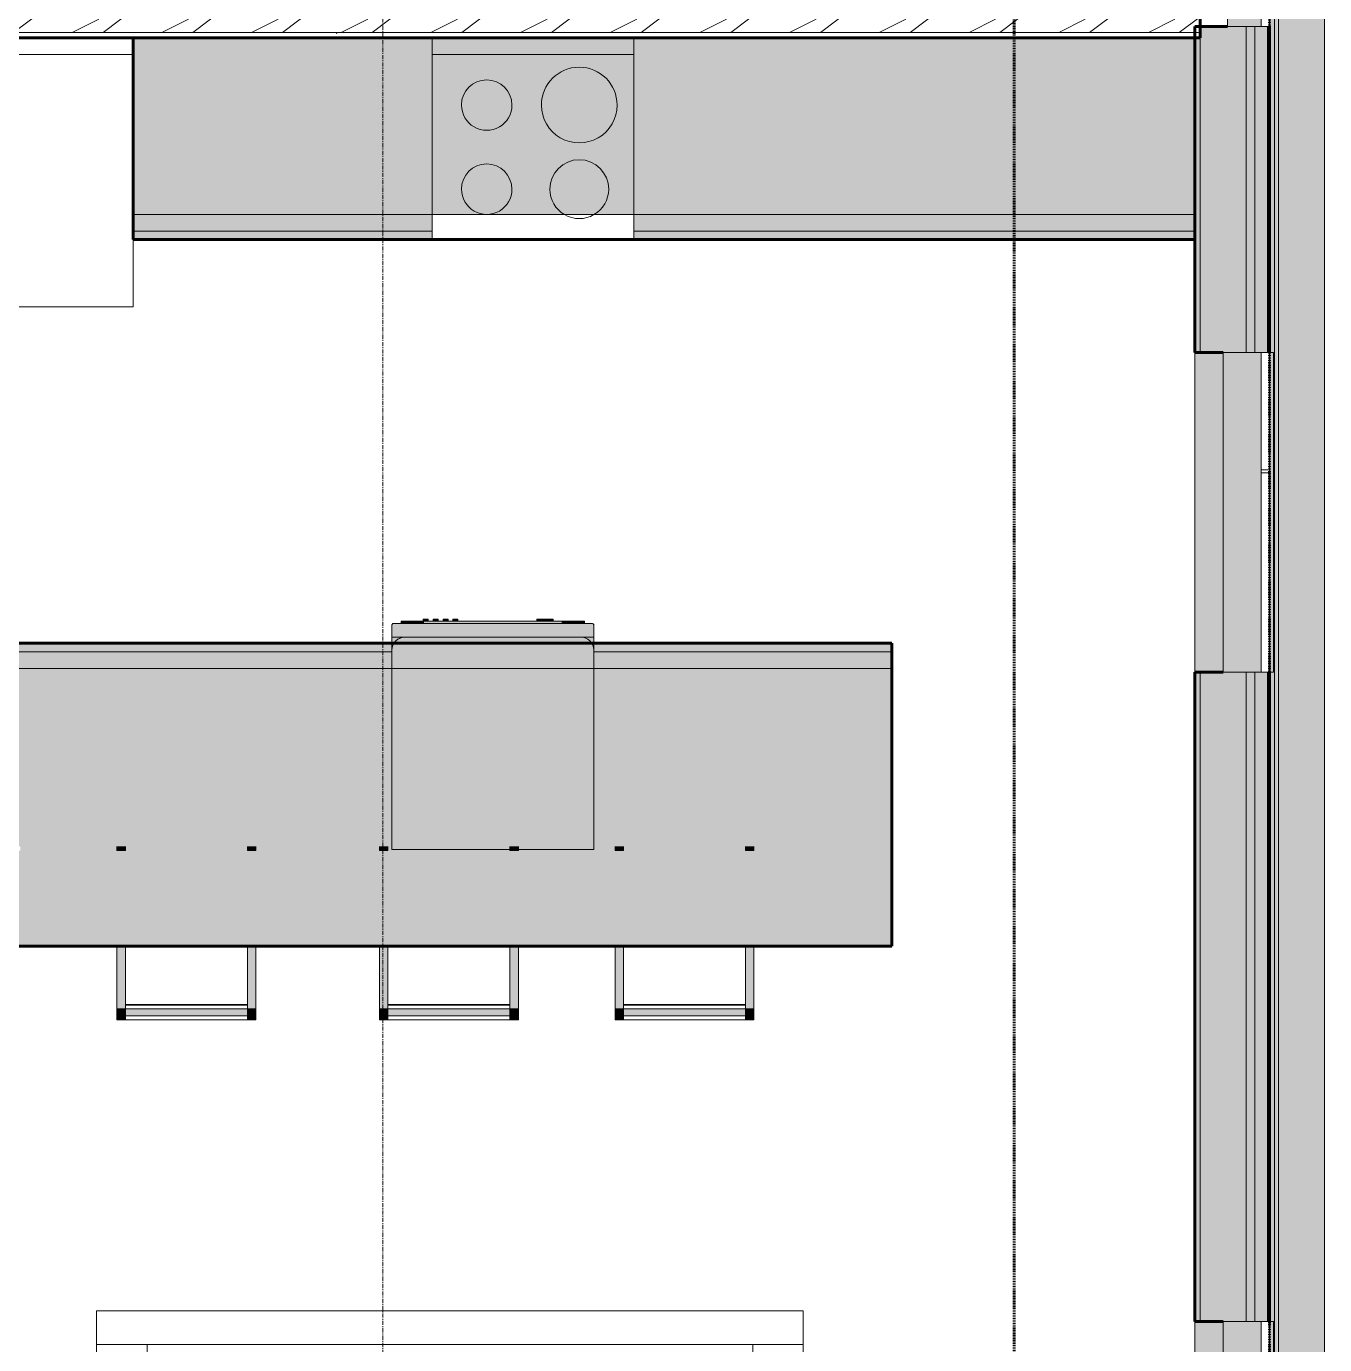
# Model space of a CAD drawing. Header units: inches. Extents: x -4061 to -1937, y 10959 to 12323.
# Drawn here: x -2215.7 to -2061.4, y 11353.6 to 11510.4 of the extents above; entities that cross this region are included whole.
import ezdxf

# ---------------------------------------------------------------- set-up
doc = ezdxf.new("R2010")
doc.units = ezdxf.units.IN
doc.header["$MEASUREMENT"] = 0
doc.linetypes.add('Dash 1_16_', pattern=[0.125, 0.0625, -0.0625])
doc.linetypes.add('Grid Line 1_2_', pattern=[0.875, 0.5, -0.125, 0.125, -0.125])
for name, color, linetype, lineweight in [('0-1', 7, 'Continuous', 5), ('0-2', 250, 'Continuous', 9), ('0-3', 7, 'Continuous', 18), ('A-GLAZ-1', 27, 'Continuous', 18), ('A-GLAZ-2', 7, 'Continuous', 18), ('A-GLAZ-3', 251, 'Continuous', 9), ('A-GLAZ-4', 55, 'Continuous', 18), ('A-WALL-1', 8, 'Continuous', 5), ('A-WALL-2', 10, 'Continuous', 60), ('A-WALL-3', 7, 'Continuous', 18), ('A-WALL-4', 254, 'Continuous', 5), ('A-WALL-8', 27, 'Continuous', 18), ('A-WALL-PATT-1', 250, 'Continuous', 9), ('A-WALL-PATT-2', 253, 'Continuous', 9), ('C-PROP-LINE-2', 91, 'Dash 1_16_', 60), ('I-FURN', 30, 'Continuous', 9), ('I-FURN-1', 250, 'Continuous', 9), ('I-FURN-2', 9, 'Continuous', 9), ('Q-CASE-1', 9, 'Continuous', 9), ('Q-CASE-2', 10, 'Continuous', 60), ('Q-CASE-3', 250, 'Continuous', 9), ('Q-SPCQ-1', 250, 'Continuous', 9), ('Q-SPCQ-2', 135, 'Continuous', 9), ('S-GRID-1', 1, 'Grid Line 1_2_', 9)]:
    doc.layers.add(name, color=color, linetype=linetype, lineweight=lineweight)
pattern_1 = [(0, (0, 0), (20.48, 5.12), [0.845, -14.515, 0.845, -14.515, -81.92]), (0, (0, 0), (20.48, 5.12), [-30.72, 0.845, -29.875, 0.845, -14.515, -35.84]), (0, (0, 0), (20.48, 5.12), [-76.8, 0.845, -9.395, 0.845, -24.755]), (120, (7.68, 2.56), (-14.67405, 15.1762003), [0.845, -14.515, 0.845, -14.515, -81.92]), (120, (7.68, 2.56), (-14.67405, 15.1762003), [-30.72, 0.845, -29.875, 0.845, -14.515, -35.84]), (120, (7.68, 2.56), (-14.67405, 15.1762003), [-76.8, 0.845, -9.395, 0.845, -24.755]), (240, (10.24, 12.8), (-5.80595, -20.2962003), [0.845, -14.515, 0.845, -14.515, -81.92]), (240, (10.24, 12.8), (-5.80595, -20.2962003), [-30.72, 0.845, -29.875, 0.845, -14.515, -35.84]), (240, (10.24, 12.8), (-5.80595, -20.2962003), [-76.8, 0.845, -9.395, 0.845, -24.755])]

# ---------------------------------------------------------------- blocks, each defined once
blk = doc.blocks.new('Couch-Both_Arms-Generic - 1-1372852-ENLARGED RCP - 3RD FLOOR PLAN - EAST')
at = {"layer": 'I-FURN'}
for p, q in [((-42, 17.5), (-36, 17.5)), ((-42, -13.5), (-42, 17.5)), ((-36, 18.5), (36, 18.5)), ((-36, -13.5), (-36, 18.5)), ((-36, 17.5), (-36, -13.5)), ((36, 18.5), (36, -13.5)), ((36, 17.5), (42, 17.5)), ((36, -13.5), (36, 17.5)), ((42, 17.5), (42, -13.5)), ((-42, -13.5), (42, -13.5)), ((-36, -13.5), (-42, -13.5)), ((36, -13.5), (-36, -13.5)), ((42, -13.5), (36, -13.5))]:
    blk.add_line(p, q, dxfattribs=at)
at = {"layer": 'I-FURN-1'}
for p, q in [((-42, 17.5), (42, 17.5)), ((-42, -17.5), (-42, 17.5)), ((42, 17.5), (42, -17.5)), ((42, -17.5), (-42, -17.5))]:
    blk.add_line(p, q, dxfattribs=at)
blk = doc.blocks.new('Refrigerator_-_Side-by-Side_6047 - 36_ X 30_-1372843-ENLARGED RCP - 3RD FLOOR PLAN - EAST')
at = {"layer": 'Q-SPCQ-1'}
for p, q in [((-17.88, 15.58), (17.87, 15.58)), ((-17.88, -14.42), (-17.88, 15.58)), ((17.87, 15.58), (17.87, -14.42)), ((17.87, -14.42), (-17.88, -14.42))]:
    blk.add_line(p, q, dxfattribs=at)
blk = doc.blocks.new('Range - 24_ x 24_-1372826-ENLARGED RCP - 3RD FLOOR PLAN - EAST')
at = {"layer": 'Q-SPCQ-1'}
for p, q in [((0, 0), (24, 0)), ((0, -24), (0, 0)), ((24, 0), (24, -24)), ((0, -22), (24, -22)), ((24, -24), (0, -24))]:
    blk.add_line(p, q, dxfattribs=at)
for centre, radius, start, end in [((6.5, -6), 3.5, 360, 180), ((17.5, -6), 3, 360, 180), ((6.5, -6), 3.5, 180, 0), ((17.5, -6), 3, 180, 0), ((6.5, -16), 4.5, 360, 180), ((17.5, -16), 3, 360, 180), ((6.5, -16), 4.5, 180, 0), ((17.5, -16), 3, 180, 0)]:
    blk.add_arc(centre, radius, start, end, dxfattribs=at)
blk = doc.blocks.new('OD_CW_Base Cabinet - OD_CW_Base Cabinet-2067711-ENLARGED RCP - 3RD FLOOR PLAN - EAST')
at = {"layer": 'Q-CASE-1'}
blk.add_hatch(color=256, dxfattribs=at).paths.add_polyline_path([(79.84, 3), (126.96, 3), (126.96, 24), (0.74, 24), (0.74, 3)], flags=0)
h = blk.add_hatch(color=256, dxfattribs=at)
h.paths.add_polyline_path([(125.83, 1), (126.96, 1), (126.96, 3), (60.28, 3), (60.28, 1), (110.5, 1)], flags=0)
h.paths.add_polyline_path([(0.74, 1), (36.28, 1), (36.28, 3), (0.74, 3)], flags=0)
h = blk.add_hatch(color=256, dxfattribs=at)
h.paths.add_polyline_path([(36.28, 0), (36.28, 1), (0.74, 1), (0.74, 0)], flags=0)
h.paths.add_polyline_path([(126.96, 0), (126.96, 1), (60.28, 1), (60.28, 0), (125.83, 0)], flags=0)
at = {"layer": 'Q-CASE-2'}
for p, q in [((126.96, 24), (0.74, 24)), ((0.74, 24), (0.74, 0)), ((126.96, 0), (126.96, 24)), ((0.74, 0), (126.96, 0))]:
    blk.add_line(p, q, dxfattribs=at)
at = {"layer": 'Q-CASE-3'}
for p, q in [((0.74, 24), (0.74, 3)), ((0.74, 24), (126.96, 24)), ((126.96, 3), (126.96, 24)), ((0.74, 3), (126.96, 3)), ((126.96, 1), (126.96, 3)), ((0.74, 1), (36.28, 1)), ((0.74, 1), (36.28, 1)), ((0.74, 0), (36.28, 0)), ((60.28, 1), (126.96, 1)), ((60.28, 1), (126.96, 1)), ((60.28, 0), (126.96, 0)), ((126.96, 0), (126.96, 1))]:
    blk.add_line(p, q, dxfattribs=at)
blk = doc.blocks.new('Dishwasher_15404 - 34_ counter-V17-ENLARGED RCP - 3RD FLOOR PLAN - EAST')
at = {"layer": 'Q-SPCQ-2'}
for points in [[(21.5, 24), (21.5, 0), (23.68, 0), (24.1, 0.06), (24.46, 0.21), (24.83, 0.52), (25.04, 0.79), (25.2, 1.17), (25.25, 1.57), (25.25, 22.43), (25.17, 22.9), (24.98, 23.29), (24.74, 23.58), (24.46, 23.79), (24.08, 23.95), (23.68, 24)], [(25.25, 1.57), (25.25, 0), (26.73, 0.01), (26.82, 0.06), (26.87, 0.2), (26.85, 23.86), (26.82, 23.94), (26.68, 24), (25.25, 24), (25.25, 6.33)], [(26.87, 21.39), (27.12, 21.39), (27.12, 22.91), (26.87, 22.91), (26.87, 21.66)], [(26.87, 20.79), (26.87, 20.19), (27.12, 20.19), (27.12, 21.39), (26.87, 21.39), (26.87, 21.01)], [(26.87, 3.81), (27.12, 3.81), (27.12, 20.19), (26.87, 20.19), (26.87, 6.33)], [(27.12, 20.28), (27.12, 19.69), (27.37, 19.69), (27.37, 20.28)], [(27.12, 18.51), (27.37, 18.51), (27.37, 19.1), (27.12, 19.1)], [(27.12, 17.33), (27.37, 17.33), (27.37, 17.92), (27.12, 17.92)], [(27.12, 16.15), (27.37, 16.15), (27.37, 16.74), (27.12, 16.74)], [(27.12, 6.79), (27.12, 5.81), (27.37, 5.81), (27.37, 6.79)], [(27.12, 5.55), (27.12, 4.82), (27.37, 4.82), (27.37, 5.81), (27.12, 5.81)], [(26.87, 3.56), (26.87, 2.61), (27.12, 2.61), (27.12, 3.81), (26.87, 3.81)], [(26.87, 1.09), (27.12, 1.09), (27.12, 2.61), (26.87, 2.61)]]:
    blk.add_hatch(color=256, dxfattribs=at).paths.add_polyline_path(points, flags=0)
h = blk.add_hatch(color=256, dxfattribs=at)
h.paths.add_polyline_path([(23.68, 0), (25.25, 0), (25.25, 1.57), (25.2, 1.17), (24.96, 0.67), (24.74, 0.42), (24.46, 0.21), (24.08, 0.05)], flags=0)
h.paths.add_polyline_path([(23.68, 24), (24.1, 23.94), (24.46, 23.79), (24.83, 23.48), (25.04, 23.21), (25.22, 22.75), (25.25, 22.69), (25.25, 24), (23.95, 24)], flags=0)
h = blk.add_hatch(color=256, dxfattribs=at)
h.paths.add_polyline_path([(25.07, 0.85), (25.12, 0.95), (25.08, 0.9)], flags=0)
h.paths.add_polyline_path([(25.2, 1.2), (25.22, 1.25), (25.2, 1.23)], flags=0)
at = {"layer": 'Q-SPCQ-1'}
for p, q in [((0, 24), (23.68, 24)), ((0, 9.97), (0, 24)), ((23.68, 24), (25.25, 24)), ((25.25, 24), (26.68, 24)), ((25.25, 24), (25.25, 22.43)), ((26.87, 23.8), (26.87, 0.2)), ((25.25, 22.43), (25.25, 1.57)), ((26.87, 22.91), (27.12, 22.91)), ((27.12, 21.39), (27.12, 22.91)), ((27.12, 20.19), (27.12, 21.39)), ((27.12, 20.28), (27.37, 20.28)), ((27.12, 3.81), (27.12, 20.19)), ((27.12, 19.69), (27.37, 19.69)), ((27.12, 19.1), (27.37, 19.1)), ((27.37, 19.69), (27.37, 20.28)), ((27.37, 18.51), (27.37, 19.1)), ((27.12, 18.51), (27.37, 18.51)), ((27.12, 17.92), (27.37, 17.92)), ((27.12, 17.33), (27.37, 17.33)), ((27.37, 17.33), (27.37, 17.92)), ((27.12, 16.74), (27.37, 16.74)), ((27.12, 16.15), (27.37, 16.15)), ((27.37, 16.15), (27.37, 16.74)), ((0, 0), (0, 8.97)), ((27.37, 6.79), (27.12, 6.79)), ((27.37, 5.81), (27.37, 6.79)), ((27.12, 4.82), (27.37, 4.82)), ((27.37, 4.82), (27.37, 5.81)), ((27.12, 2.61), (27.12, 3.81)), ((25.25, 1.57), (25.25, 0)), ((27.12, 1.09), (27.12, 2.61)), ((23.68, 0), (0, 0)), ((26.87, 1.09), (27.12, 1.09)), ((25.25, 0), (23.68, 0)), ((26.68, 0), (25.25, 0))]:
    blk.add_line(p, q, dxfattribs=at)
for centre, radius, start, end in [((23.68, 22.43), 1.57, 360, 90), ((26.68, 23.8), 0.197, 360, 90), ((23.68, 22.43), 1.57, 32.077, 42.3359), ((23.68, 22.43), 1.57, 17.8182, 27.5266), ((23.68, 22.43), 1.57, 360, 13.6425), ((23.68, 1.57), 1.57, 270, 360), ((23.68, 1.57), 1.57, 346.3575, 360), ((23.68, 1.57), 1.57, 317.6641, 327.923), ((23.68, 1.57), 1.57, 332.4734, 342.1818), ((26.68, 0.2), 0.197, 270, 360), ((26.68, 0.2), 0.197, 285, 345)]:
    blk.add_arc(centre, radius, start, end, dxfattribs=at)
blk = doc.blocks.new('OD_CW_Base Cabinet - OD_CW_Base Cabinet-2044941-ENLARGED RCP - 3RD FLOOR PLAN - EAST')
at = {"layer": 'Q-CASE-1'}
h = blk.add_hatch(color=256, dxfattribs=at)
h.paths.add_polyline_path([(11.86, 24), (0.74, 24), (0.74, -9), (138.27, -9), (138.27, 24), (42.52, 24)], flags=0)
h.paths.add_polyline_path([(17.16, 12.64), (18.16, 12.64), (18.16, 12.14), (17.16, 12.14), (17.16, 12.64)], flags=0)
h.paths.add_polyline_path([(32.66, 12.64), (33.66, 12.64), (33.66, 12.14), (32.66, 12.14), (32.66, 12.64)], flags=0)
h.paths.add_polyline_path([(45.16, 12.64), (46.16, 12.64), (46.16, 12.14), (45.16, 12.14), (45.16, 12.64)], flags=0)
h.paths.add_polyline_path([(60.66, 12.64), (61.66, 12.64), (61.66, 12.14), (60.66, 12.14), (60.66, 12.64)], flags=0)
h.paths.add_polyline_path([(76.38, 12.64), (77.38, 12.64), (77.38, 12.14), (76.38, 12.14), (76.38, 12.64)], flags=0)
h.paths.add_polyline_path([(104.38, 12.64), (105.38, 12.64), (105.38, 12.14), (104.38, 12.14), (104.38, 12.64)], flags=0)
h.paths.add_polyline_path([(91.88, 12.64), (92.88, 12.64), (92.88, 12.14), (91.88, 12.14), (91.88, 12.64)], flags=0)
h.paths.add_polyline_path([(119.88, 12.64), (120.88, 12.64), (120.88, 12.14), (119.88, 12.14), (119.88, 12.64)], flags=0)
h = blk.add_hatch(color=256, dxfattribs=at)
h.paths.add_polyline_path([(73.18, -9), (60.19, -9), (60.19, -11), (138.27, -11), (138.27, -9), (103.84, -9)], flags=0)
h.paths.add_polyline_path([(0.74, -9), (0.74, -11), (36.19, -11), (36.19, -9), (11.86, -9)], flags=0)
h = blk.add_hatch(color=256, dxfattribs=at)
h.paths.add_polyline_path([(36.01, -11), (0.74, -11), (0.74, -12), (36.19, -12), (36.16, -11), (36.05, -11)], flags=0)
h.paths.add_polyline_path([(134.49, -11), (60.19, -11), (60.19, -12), (138.27, -12), (138.27, -11)], flags=0)
at = {"layer": 'Q-CASE-2'}
for p, q in [((138.27, 24), (0.74, 24)), ((0.74, 24), (0.74, -12)), ((138.27, -12), (138.27, 24)), ((0.74, -12), (138.27, -12))]:
    blk.add_line(p, q, dxfattribs=at)
at = {"layer": 'Q-CASE-3'}
for p, q in [((0.74, 24), (0.74, -9)), ((0.74, 24), (138.27, 24)), ((138.27, -9), (138.27, 24)), ((0.74, -9), (0.74, -11)), ((0.74, -9), (138.27, -9)), ((138.27, -11), (138.27, -9)), ((0.74, -11), (0.74, -12)), ((0.74, -11), (36.19, -11)), ((0.74, -11), (36.19, -11)), ((0.74, -12), (36.19, -12)), ((60.19, -11), (138.27, -11)), ((60.19, -11), (138.27, -11)), ((60.19, -12), (138.27, -12)), ((138.27, -12), (138.27, -11))]:
    blk.add_line(p, q, dxfattribs=at)
blk = doc.blocks.new('Bar_Stool_6722_1_ - Bar_Stool_6722_1_-V18-ENLARGED RCP - 3RD FLOOR PLAN - EAST')
at = {"layer": 'I-FURN-2'}
for points in [[(1, 20.14), (1, 20.63), (0, 20.63), (0, 20.14)], [(16.5, 20.14), (16.5, 20.63), (15.5, 20.63), (15.5, 20.14)], [(1, 20.13), (1, 20.14), (0, 20.13)], [(16.5, 20.13), (16.5, 20.14), (15.5, 20.13)], [(1, 1.3), (1, 8.78), (0, 8.78), (0, 1.3)], [(16, 1.3), (16.5, 1.3), (16.5, 8.78), (15.5, 8.78), (15.5, 1.3)], [(0, 0.75), (1, 0.75), (1, 1.3), (0, 1.3), (0, 0.75)], [(0, 0), (1, 0), (1, 0.75), (0, 0.75), (0, 0.46)], [(15.5, 0.46), (15.5, 1.3), (1, 1.3), (1, 0.46), (12.35, 0.46)], [(16, 0.75), (16.5, 0.75), (16.5, 1.3), (15.5, 1.3), (15.5, 0.75)], [(16.5, 0), (16.5, 0.75), (15.5, 0.75), (15.5, 0), (16, 0)]]:
    blk.add_hatch(color=256, dxfattribs=at).paths.add_polyline_path(points, flags=0)
at = {"layer": 'I-FURN-1'}
for p, q in [((0, 20.63), (0, 20.14)), ((1, 20.14), (1, 20.63)), ((15.5, 20.63), (15.5, 20.14)), ((16.5, 20.14), (16.5, 20.63)), ((0, 20.14), (1, 20.14)), ((15.5, 20.14), (16.5, 20.14)), ((0, 8.78), (0, 1.3)), ((1, 1.3), (1, 8.78)), ((15.5, 8.78), (15.5, 1.3)), ((16.5, 1.3), (16.5, 8.78)), ((1, 1.83), (15.5, 1.83)), ((1, 1.73), (15.5, 1.73)), ((0, 1.3), (1, 1.3)), ((0, 1.3), (0, 0.75)), ((0, 0.75), (0, 0)), ((0, 0.75), (1, 0.75)), ((15.5, 1.3), (1, 1.3)), ((1, 0.75), (1, 1.3)), ((1, 0), (1, 0.75)), ((1, 0.46), (15.5, 0.46)), ((15.5, 1.3), (16.5, 1.3)), ((15.5, 1.3), (15.5, 0.75)), ((15.5, 0.75), (15.5, 0)), ((15.5, 0.75), (16.5, 0.75)), ((16.5, 0), (15.5, 0)), ((16.5, 0.75), (16.5, 1.3)), ((16.5, 0), (16.5, 0.75)), ((1, 0), (0, 0)), ((1, 0), (15.5, 0))]:
    blk.add_line(p, q, dxfattribs=at)
blk = doc.blocks.new('Bar_Stool_6722_1_ - Bar_Stool_6722_1_-V19-ENLARGED RCP - 3RD FLOOR PLAN - EAST')
at = {"layer": 'I-FURN-2'}
for points in [[(16, 0), (15.5, 0), (15.5, -0.75), (16.5, -0.75), (16.5, 0)], [(1, 0), (0, 0), (0, -0.75), (1, -0.75), (1, -0.46)], [(0, -0.75), (0, -1.3), (1, -1.3), (1, -0.75)], [(0, -1.3), (0, -8.78), (1, -8.78), (1, -1.3)], [(1, -0.46), (1, -1.3), (15.5, -1.3), (15.5, -0.46)], [(15.5, -0.75), (15.5, -1.3), (16.5, -1.3), (16.5, -0.75), (16, -0.75)], [(15.5, -1.3), (15.5, -8.78), (16.5, -8.78), (16.5, -1.3), (16, -1.3)], [(0, -20.13), (0, -20.14), (1, -20.13)], [(0, -20.14), (0, -20.63), (1, -20.63), (1, -20.14)], [(15.5, -20.13), (15.5, -20.14), (16.5, -20.13)], [(15.5, -20.14), (15.5, -20.63), (16.5, -20.63), (16.5, -20.14)]]:
    blk.add_hatch(color=256, dxfattribs=at).paths.add_polyline_path(points, flags=0)
at = {"layer": 'I-FURN-1'}
for p, q in [((0, 0), (0, -0.75)), ((0, 0), (1, 0)), ((1, -0.75), (1, 0)), ((0, -0.75), (0, -1.3)), ((1, -0.75), (0, -0.75)), ((0, -1.3), (0, -8.78)), ((1, -1.3), (0, -1.3)), ((15.5, 0), (1, 0)), ((15.5, -0.46), (1, -0.46)), ((1, -1.3), (1, -0.75)), ((1, -1.3), (15.5, -1.3)), ((1, -8.78), (1, -1.3)), ((15.5, 0), (15.5, -0.75)), ((15.5, 0), (16.5, 0)), ((15.5, -0.75), (15.5, -1.3)), ((16.5, -0.75), (15.5, -0.75)), ((15.5, -1.3), (15.5, -8.78)), ((16.5, -1.3), (15.5, -1.3)), ((16.5, -0.75), (16.5, 0)), ((16.5, -1.3), (16.5, -0.75)), ((16.5, -8.78), (16.5, -1.3)), ((15.5, -1.73), (1, -1.73)), ((15.5, -1.83), (1, -1.83)), ((0, -20.14), (0, -20.63)), ((1, -20.14), (0, -20.14)), ((1, -20.63), (1, -20.14)), ((15.5, -20.14), (15.5, -20.63)), ((16.5, -20.14), (15.5, -20.14)), ((16.5, -20.63), (16.5, -20.14))]:
    blk.add_line(p, q, dxfattribs=at)
blk = doc.blocks.new('CTR - 1st Phase - Unit Layouts_rvt-1-ENLARGED RCP - 3RD FLOOR PLAN - EAST')
at = {"layer": 'A-WALL-PATT-1'}
h = blk.add_hatch(dxfattribs=at)
h.set_pattern_fill('FP_1', color=256, style=0, pattern_type=2)
h.set_pattern_definition(pattern_1)
h.paths.add_polyline_path([(-2234.59, 11509.02), (-2076.17, 11509.02), (-2076.17, 11509.65), (-2239.4, 11509.65), (-2239.4, 11509.02), (-2238.78, 11509.02)], flags=0)
h.paths.add_polyline_path([(-2246.56, 11509.02), (-2242.9, 11509.02), (-2242.9, 11509.65), (-2268.68, 11509.65), (-2268.05, 11509.02), (-2262.22, 11509.02)], flags=0)
at = {"layer": 'A-WALL-PATT-2'}
h = blk.add_hatch(dxfattribs=at)
h.set_pattern_fill('FP_2', color=256, style=0, pattern_type=2)
h.set_pattern_definition([(216.87, (4.265, 10.662), (31.9871619, 21.32545714), [5.331, -47.981]), (206.565, (10.662, 7.464), (-10.662476, -10.6620098), [11.921, -11.921]), (198.435, (10.662, 2.132), (-21.32449365, -10.6625869), [6.744, -26.974])])
h.paths.add_polyline_path([(-2076.17, 11509.65), (-2076.17, 11513.15), (-2271.29, 11513.15), (-2267.79, 11509.65), (-2076.8, 11509.65)], flags=0)
at = {"layer": 'A-WALL-2'}
for p, q in [((-2076.17, 11513.77), (-2076.17, 11509.02)), ((-2203.03, 11509.02), (-2238.78, 11509.02)), ((-2076.17, 11509.02), (-2076.8, 11509.02))]:
    blk.add_line(p, q, dxfattribs=at)
at = {"layer": 'A-WALL-3'}
blk.add_line((-2076.17, 11509.65), (-2239.4, 11509.65), dxfattribs=at)
at = {"layer": '0-2'}
for name, p in [('OD_CW_Base Cabinet - OD_CW_Base Cabinet-2067711-ENLARGED RCP - 3RD FLOOR PLAN - EAST', (-2203.76, 11485.02)), ('Bar_Stool_6722_1_ - Bar_Stool_6722_1_-V18-ENLARGED RCP - 3RD FLOOR PLAN - EAST', (-2204.94, 11392.25))]:
    blk.add_blockref(name, p, dxfattribs=at)
for name, p, rotation in [('Range - 24_ x 24_-1372826-ENLARGED RCP - 3RD FLOOR PLAN - EAST', (-2143.48, 11485.02), 180), ('Refrigerator_-_Side-by-Side_6047 - 36_ X 30_-1372843-ENLARGED RCP - 3RD FLOOR PLAN - EAST', (-2220.9, 11492.6), 180), ('Dishwasher_15404 - 34_ counter-V17-ENLARGED RCP - 3RD FLOOR PLAN - EAST', (-2148.25, 11412.52), 89.9999999997902), ('OD_CW_Base Cabinet - OD_CW_Base Cabinet-2044941-ENLARGED RCP - 3RD FLOOR PLAN - EAST', (-2112.06, 11425.02), 180), ('Bar_Stool_6722_1_ - Bar_Stool_6722_1_-V19-ENLARGED RCP - 3RD FLOOR PLAN - EAST', (-2157.22, 11392.25), 180), ('Bar_Stool_6722_1_ - Bar_Stool_6722_1_-V19-ENLARGED RCP - 3RD FLOOR PLAN - EAST', (-2129.22, 11392.25), 180), ('Couch-Both_Arms-Generic - 1-1372852-ENLARGED RCP - 3RD FLOOR PLAN - EAST', (-2165.36, 11340.16), 180)]:
    blk.add_blockref(name, p, dxfattribs=dict(at, rotation=rotation))
blk = doc.blocks.new('Basic Wall _ EXT - FIBER CEMENT - LARGE - ___-2162456-ENLARGED RCP - 3RD FLOOR PLAN - EAST')
at = {"layer": 'A-WALL-8'}
h = blk.add_hatch(color=256, dxfattribs=at)
h.paths.add_polyline_path([(-2067.03, 11246.49), (-2067.03, 12119.48), (-2067.11, 12119.38), (-2067.11, 12009.39), (-2067.31, 12009.39), (-2067.31, 11246.78), (-2067.17, 11246.64)], flags=0)
h.paths.add_polyline_path([(-2067.17, 12009.45), (-2067.17, 12012.08), (-2067.31, 12012.08), (-2067.31, 12009.45)], flags=0)
h.paths.add_polyline_path([(-2067.31, 12114.4), (-2067.17, 12114.4), (-2067.17, 12117.03), (-2067.31, 12117.03), (-2067.31, 12114.54)], flags=0)
h.paths.add_polyline_path([(-2067.31, 12117.15), (-2067.17, 12117.15), (-2067.17, 12117.51), (-2067.31, 12117.51)], flags=0)
h.paths.add_polyline_path([(-2067.31, 12119.09), (-2067.17, 12119.09), (-2067.17, 12119.34), (-2067.31, 12119.2)], flags=0)
for points in [[(-2066.9, 11246.36), (-2066.92, 12119.6), (-2067.03, 12119.48), (-2066.99, 11246.45), (-2066.92, 11246.38)], [(-2066.84, 11246.31), (-2066.86, 12119.66), (-2066.87, 12119.63), (-2066.84, 11246.31)]]:
    blk.add_hatch(color=256, dxfattribs=at).paths.add_polyline_path(points, flags=0)
h = blk.add_hatch(color=256, dxfattribs=at)
h.paths.add_polyline_path([(-2067.31, 11246.78), (-2067.31, 12009.39), (-2067.92, 12009.39), (-2067.92, 12009.01), (-2067.42, 12009.01), (-2067.42, 11970.99), (-2067.92, 11970.99), (-2067.92, 11932.4), (-2067.42, 11932.4), (-2067.42, 11894.38), (-2067.92, 11894.38), (-2067.92, 11740.4), (-2067.42, 11740.4), (-2067.42, 11702.38), (-2067.92, 11702.38), (-2067.92, 11663.6), (-2067.42, 11663.6), (-2067.42, 11625.58), (-2067.92, 11625.58), (-2067.92, 11625.2), (-2067.42, 11625.2), (-2067.42, 11587.18), (-2067.92, 11587.18), (-2067.92, 11471.6), (-2067.42, 11471.6), (-2067.42, 11433.58), (-2067.92, 11433.58), (-2067.92, 11356.4), (-2067.42, 11356.4), (-2067.42, 11318.38), (-2067.92, 11318.38), (-2067.92, 11318), (-2067.42, 11318), (-2067.42, 11279.98), (-2067.92, 11279.98), (-2067.92, 11247.39)], flags=0)
h.paths.add_polyline_path([(-2067.42, 12009.45), (-2067.31, 12009.45), (-2067.31, 12012.08), (-2067.55, 12012.08), (-2067.55, 12011.89), (-2067.61, 12011.89), (-2067.61, 12009.45)], flags=0)
h.paths.add_polyline_path([(-2067.55, 12114.4), (-2067.31, 12114.4), (-2067.31, 12117.03), (-2067.61, 12117.03), (-2067.61, 12114.59), (-2067.55, 12114.59)], flags=0)
h.paths.add_polyline_path([(-2067.92, 12117.15), (-2067.31, 12117.15), (-2067.31, 12117.51), (-2067.92, 12117.51), (-2067.92, 12117.15)], flags=0)
h.paths.add_polyline_path([(-2067.31, 12119.09), (-2067.31, 12119.2), (-2067.42, 12119.09)], flags=0)
at = {"layer": 'A-WALL-3'}
for p, q in [((-2066.84, 12119.67), (-2066.84, 11246.31)), ((-2067.31, 11246.78), (-2067.31, 12009.39))]:
    blk.add_line(p, q, dxfattribs=at)
blk = doc.blocks.new('Basic Wall _ EXT - FIBER CEMENT - SMALL - ___-2145930-ENLARGED RCP - 3RD FLOOR PLAN - EAST')
at = {"layer": 'A-WALL-8'}
blk.add_hatch(color=256, dxfattribs=at).paths.add_polyline_path([(-2061.36, 11240.83), (-2061.36, 12125.15), (-2066.84, 12119.64), (-2066.84, 11246.31), (-2061.44, 11240.9)], flags=0)
at = {"layer": 'A-WALL-3'}
blk.add_line((-2061.36, 11240.83), (-2061.36, 12125.15), dxfattribs=at)
blk = doc.blocks.new('_THE_ WINDOW _ DOOR - Window - 3rd Floor-2113392-ENLARGED RCP - 3RD FLOOR PLAN - EAST')
at = {"layer": 'A-GLAZ-1'}
h = blk.add_hatch(color=256, dxfattribs=at)
h.paths.add_polyline_path([(-19.01, -1.06), (19.01, -1.03), (19.01, 3.44), (-19.01, 3.44), (-19.01, -1.03)], flags=0)
h.paths.add_polyline_path([(-11.45, 4.44), (19.01, 4.44), (19.01, 4.94), (-19.01, 4.94), (-19.01, 4.44)], flags=0)
at = {"layer": 'A-GLAZ-3'}
h = blk.add_hatch(dxfattribs=at)
h.set_pattern_fill('FP_5', color=256, style=0, pattern_type=2)
h.set_pattern_definition([(0, (25.74, 1.51), (-38.4, -120.38), [0.392, -38.007]), (0, (25.74, 1.12), (-38.4, -120.38), [0.392, -38.007]), (0, (25.74, -14.85), (-38.4, -120.38), [0.392, -38.007]), (0, (25.74, -15.24), (-38.4, -120.38), [0.392, -38.007]), (0, (25.74, -31.2), (-38.4, -120.38), [0.393, -38.008]), (0, (25.74, -31.6), (-38.4, -120.38), [0.393, -38.008]), (0, (25.74, -47.56), (-38.4, -120.38), [0.393, -38.008]), (0, (25.74, -47.95), (-38.4, -120.38), [0.393, -38.008]), (0, (25.74, -63.92), (-38.4, -120.38), [0.393, -38.008]), (0, (25.74, -64.31), (-38.4, -120.38), [0.393, -38.008]), (0, (25.74, -80.28), (-38.4, -120.38), [0.393, -38.008]), (0, (25.74, -80.67), (-38.4, -120.38), [0.393, -38.008]), (0, (25.74, -96.63), (-38.4, -120.38), [0.393, -38.008]), (0, (25.74, -97.03), (-38.4, -120.38), [0.393, -38.008]), (0, (25.74, -112.99), (-38.4, -120.38), [0.392, -38.007]), (0, (25.74, -113.38), (-38.4, -120.38), [0.392, -38.007]), (0, (43.19, 1.51), (-38.4, -120.38), [0.393, -38.008]), (0, (43.19, 1.12), (-38.4, -120.38), [0.393, -38.008]), (0, (43.19, -14.85), (-38.4, -120.38), [0.393, -38.008]), (0, (43.19, -15.24), (-38.4, -120.38), [0.393, -38.008]), (0, (43.19, -31.2), (-38.4, -120.38), [0.393, -38.008]), (0, (43.19, -31.6), (-38.4, -120.38), [0.393, -38.008]), (0, (43.19, -47.56), (-38.4, -120.38), [0.393, -38.008]), (0, (43.19, -47.95), (-38.4, -120.38), [0.393, -38.008]), (0, (43.19, -63.92), (-38.4, -120.38), [0.393, -38.008]), (0, (43.19, -64.31), (-38.4, -120.38), [0.393, -38.008]), (0, (43.19, -80.28), (-38.4, -120.38), [0.393, -38.008]), (0, (43.19, -80.67), (-38.4, -120.38), [0.393, -38.008]), (0, (43.19, -96.63), (-38.4, -120.38), [0.393, -38.008]), (0, (43.19, -97.03), (-38.4, -120.38), [0.393, -38.008]), (0, (43.19, -112.99), (-38.4, -120.38), [0.392, -38.007]), (0, (43.19, -113.38), (-38.4, -120.38), [0.392, -38.007]), (0, (60.64, 1.51), (-38.4, -120.38), [0.392, -38.007]), (0, (60.64, 1.12), (-38.4, -120.38), [0.392, -38.007]), (0, (60.64, -14.85), (-38.4, -120.38), [0.392, -38.007]), (0, (60.64, -15.24), (-38.4, -120.38), [0.392, -38.007]), (0, (60.64, -31.2), (-38.4, -120.38), [0.392, -38.007]), (0, (60.64, -31.6), (-38.4, -120.38), [0.392, -38.007]), (0, (60.64, -47.56), (-38.4, -120.38), [0.392, -38.007]), (0, (60.64, -47.95), (-38.4, -120.38), [0.392, -38.007]), (0, (60.64, -63.92), (-38.4, -120.38), [0.392, -38.007]), (0, (60.64, -64.31), (-38.4, -120.38), [0.392, -38.007]), (0, (60.64, -80.28), (-38.4, -120.38), [0.392, -38.007]), (0, (60.64, -80.67), (-38.4, -120.38), [0.392, -38.007]), (0, (60.64, -96.63), (-38.4, -120.38), [0.392, -38.007]), (0, (60.64, -97.03), (-38.4, -120.38), [0.392, -38.007]), (0, (60.64, -112.99), (-38.4, -120.38), [0.392, -38.007]), (0, (60.64, -113.38), (-38.4, -120.38), [0.392, -38.007]), (270, (24, 4.063), (-38.4, -2e-15), [120, -0.375]), (270, (24.375, 4.063), (-38.4, -2e-15), [120, -0.375]), (270, (25.74, 1.51), (-38.4, -2e-15), [0.392, -119.982]), (270, (25.74, -14.848), (-38.4, -2e-15), [0.393, -119.983]), (270, (25.74, -31.206), (-38.4, -2e-15), [0.392, -119.982]), (270, (25.74, -47.563), (-38.4, -2e-15), [0.392, -119.982]), (270, (25.74, -63.92), (-38.4, -2e-15), [0.392, -119.982]), (270, (25.74, -80.277), (-38.4, -2e-15), [0.392, -119.982]), (270, (25.74, -96.634), (-38.4, -2e-15), [0.392, -119.982]), (270, (25.74, -112.99), (-38.4, -2e-15), [0.392, -119.982]), (270, (26.134, 1.51), (-38.4, -2e-15), [0.392, -119.982]), (270, (26.134, -14.848), (-38.4, -2e-15), [0.393, -119.983]), (270, (26.134, -31.206), (-38.4, -2e-15), [0.392, -119.982]), (270, (26.134, -47.563), (-38.4, -2e-15), [0.392, -119.982]), (270, (26.134, -63.92), (-38.4, -2e-15), [0.392, -119.982]), (270, (26.134, -80.277), (-38.4, -2e-15), [0.392, -119.982]), (270, (26.134, -96.634), (-38.4, -2e-15), [0.392, -119.982]), (270, (26.134, -112.99), (-38.4, -2e-15), [0.392, -119.982]), (270, (43.19, 1.51), (-38.4, -2e-15), [0.392, -119.982]), (270, (43.19, -14.848), (-38.4, -2e-15), [0.393, -119.983]), (270, (43.19, -31.206), (-38.4, -2e-15), [0.392, -119.982]), (270, (43.19, -47.563), (-38.4, -2e-15), [0.392, -119.982]), (270, (43.19, -63.92), (-38.4, -2e-15), [0.392, -119.982]), (270, (43.19, -80.277), (-38.4, -2e-15), [0.392, -119.982]), (270, (43.19, -96.634), (-38.4, -2e-15), [0.392, -119.982]), (270, (43.19, -112.99), (-38.4, -2e-15), [0.392, -119.982]), (270, (43.584, 1.51), (-38.4, -2e-15), [0.392, -119.982]), (270, (43.584, -14.848), (-38.4, -2e-15), [0.393, -119.983]), (270, (43.584, -31.206), (-38.4, -2e-15), [0.392, -119.982]), (270, (43.584, -47.563), (-38.4, -2e-15), [0.392, -119.982]), (270, (43.584, -63.92), (-38.4, -2e-15), [0.392, -119.982]), (270, (43.584, -80.277), (-38.4, -2e-15), [0.392, -119.982]), (270, (43.584, -96.634), (-38.4, -2e-15), [0.392, -119.982]), (270, (43.584, -112.99), (-38.4, -2e-15), [0.392, -119.982]), (270, (60.64, 1.51), (-38.4, -2e-15), [0.392, -119.982]), (270, (60.64, -14.848), (-38.4, -2e-15), [0.392, -119.982]), (270, (60.64, -31.206), (-38.4, -2e-15), [0.392, -119.982]), (270, (60.64, -47.563), (-38.4, -2e-15), [0.392, -119.982]), (270, (60.64, -63.92), (-38.4, -2e-15), [0.392, -119.982]), (270, (60.64, -80.277), (-38.4, -2e-15), [0.392, -119.982]), (270, (60.64, -96.634), (-38.4, -2e-15), [0.392, -119.982]), (270, (60.64, -112.99), (-38.4, -2e-15), [0.392, -119.982]), (270, (61.034, 1.51), (-38.4, -2e-15), [0.392, -119.982]), (270, (61.034, -14.848), (-38.4, -2e-15), [0.392, -119.982]), (270, (61.034, -31.206), (-38.4, -2e-15), [0.392, -119.982]), (270, (61.034, -47.563), (-38.4, -2e-15), [0.392, -119.982]), (270, (61.034, -63.92), (-38.4, -2e-15), [0.392, -119.982]), (270, (61.034, -80.277), (-38.4, -2e-15), [0.392, -119.982]), (270, (61.034, -96.634), (-38.4, -2e-15), [0.392, -119.982]), (270, (61.034, -112.99), (-38.4, -2e-15), [0.392, -119.982]), (180, (62.4, 4.44), (-38.4, -120.38), [38.025, -0.375]), (180, (62.4, 4.06), (-38.4, -120.38), [38.025, -0.375])])
h.paths.add_polyline_path([(3.88, 3.44), (19.01, 3.44), (19.01, 4.44), (-19.01, 4.44), (-19.01, 3.44), (-3.78, 3.44)], flags=0)
at = {"layer": 'A-GLAZ-2'}
for p, q in [((19.01, 4.94), (-19.01, 4.94)), ((-19.01, 4.94), (-19.01, 4.44)), ((19.01, 4.94), (19.01, 4.44)), ((19.01, 4.44), (-19.01, 4.44)), ((-19.01, 4.44), (-19.01, 3.44)), ((-19.01, 3.44), (-19.01, -1.06)), ((-19.01, 3.44), (19.01, 3.44)), ((19.01, 4.44), (19.01, 3.44)), ((19.01, 3.44), (19.01, -1.06)), ((-19.01, -1.06), (19.01, -1.06))]:
    blk.add_line(p, q, dxfattribs=at)
blk = doc.blocks.new('_THE_ WINDOW _ DOOR - hvac panel - 3rd floor-2113390-ENLARGED RCP - 3RD FLOOR PLAN - EAST')
at = {"layer": 'A-GLAZ-3'}
h = blk.add_hatch(dxfattribs=at)
h.set_pattern_fill('FP_6', color=256, style=0, pattern_type=2)
h.set_pattern_definition([(0, (41.062, 4.438), (1, -1), [0.5, -1.5]), (270, (41.312, 4.687), (-1, -1), [0.5, -1.5])])
h.paths.add_polyline_path([(-19.01, 3.44), (19.01, 3.44), (19.01, 4.44), (-19.01, 4.44), (-19.01, 3.66)], flags=0)
at = {"layer": 'A-GLAZ-4'}
blk.add_hatch(color=256, dxfattribs=at).paths.add_polyline_path([(12.39, -0.56), (19.01, -0.56), (19.01, 3.44), (-19.01, 3.44), (-19.01, -0.56), (4.73, -0.56)], flags=0)
at = {"layer": 'A-GLAZ-2'}
for p, q in [((19.01, 4.44), (-19.01, 4.44)), ((-19.01, 4.44), (-19.01, 3.44)), ((-19.01, 3.44), (19.01, 3.44)), ((-19.01, 3.44), (-19.01, -0.56)), ((19.01, 4.44), (19.01, 3.44)), ((19.01, 3.44), (19.01, -0.56)), ((-19.01, -0.56), (19.01, -0.56))]:
    blk.add_line(p, q, dxfattribs=at)
blk = doc.blocks.new('CTR - 1st Phase - Shell_rvt-1-ENLARGED RCP - 3RD FLOOR PLAN - EAST')
at = {"layer": 'A-WALL-1'}
h = blk.add_hatch(color=256, dxfattribs=at)
h.paths.add_polyline_path([(-2068.17, 11249.14), (-2068.17, 11279.98), (-2069.67, 11279.98), (-2069.67, 11249.14), (-2068.2, 11249.14)], flags=0)
h.paths.add_polyline_path([(-2068.17, 11318), (-2068.17, 11318.38), (-2069.67, 11318.38), (-2069.67, 11318), (-2068.92, 11318)], flags=0)
h.paths.add_polyline_path([(-2068.92, 11356.4), (-2068.17, 11356.4), (-2068.17, 11433.58), (-2069.67, 11433.58), (-2069.67, 11356.4)], flags=0)
h.paths.add_polyline_path([(-2068.92, 11471.6), (-2068.17, 11471.6), (-2068.17, 11510.38), (-2069.67, 11510.38), (-2069.67, 11471.6)], flags=0)
h.paths.add_polyline_path([(-2068.92, 11548.4), (-2068.17, 11548.4), (-2068.17, 11587.18), (-2069.67, 11587.18), (-2069.67, 11548.4)], flags=0)
h.paths.add_polyline_path([(-2069.67, 11625.2), (-2068.17, 11625.2), (-2068.17, 11625.58), (-2069.67, 11625.58)], flags=0)
h.paths.add_polyline_path([(-2069.67, 11663.6), (-2068.17, 11663.6), (-2068.17, 11702.38), (-2069.67, 11702.38), (-2069.67, 11666.82)], flags=0)
h.paths.add_polyline_path([(-2068.92, 11740.4), (-2068.17, 11740.4), (-2068.17, 11817.58), (-2069.67, 11817.58), (-2069.67, 11740.4)], flags=0)
h.paths.add_polyline_path([(-2068.92, 11855.6), (-2068.17, 11855.6), (-2068.17, 11894.38), (-2069.67, 11894.38), (-2069.67, 11855.6)], flags=0)
h.paths.add_polyline_path([(-2068.92, 11932.4), (-2068.17, 11932.4), (-2068.17, 11970.99), (-2069.67, 11970.99), (-2069.67, 11932.4)], flags=0)
h.paths.add_polyline_path([(-2069.61, 12009.01), (-2068.17, 12009.01), (-2068.17, 12009.45), (-2069.19, 12009.45), (-2069.19, 12009.58), (-2069.61, 12009.58), (-2069.61, 12009.39), (-2069.67, 12009.39), (-2069.67, 12009.01)], flags=0)
for points in [[(-2076.8, 11433.58), (-2073.42, 11433.58), (-2073.42, 11471.6), (-2076.8, 11471.6), (-2076.8, 11436.62)], [(-2076.8, 11318.38), (-2073.42, 11318.38), (-2073.42, 11356.4), (-2076.8, 11356.4), (-2076.8, 11318.42)]]:
    blk.add_hatch(color=256, dxfattribs=at).paths.add_polyline_path(points, flags=0)
at = {"layer": 'A-WALL-4'}
h = blk.add_hatch(color=256, dxfattribs=at)
h.paths.add_polyline_path([(-2068.17, 11247.64), (-2067.92, 11247.67), (-2067.92, 11279.98), (-2068.17, 11279.98), (-2068.17, 11247.67)], flags=0)
h.paths.add_polyline_path([(-2068.17, 11318), (-2067.92, 11318), (-2067.92, 11318.38), (-2068.17, 11318.38)], flags=0)
h.paths.add_polyline_path([(-2068.17, 11356.4), (-2067.92, 11356.4), (-2067.92, 11433.58), (-2068.17, 11433.58), (-2068.17, 11356.76)], flags=0)
h.paths.add_polyline_path([(-2067.92, 11471.6), (-2067.92, 11510.38), (-2068.17, 11510.38), (-2068.17, 11471.6)], flags=0)
h.paths.add_polyline_path([(-2068.17, 11548.4), (-2067.92, 11548.4), (-2067.92, 11587.18), (-2068.17, 11587.18), (-2068.17, 11549.37)], flags=0)
h.paths.add_polyline_path([(-2068.17, 11625.2), (-2067.92, 11625.2), (-2067.92, 11625.58), (-2068.17, 11625.58)], flags=0)
h.paths.add_polyline_path([(-2067.92, 11663.6), (-2067.92, 11702.38), (-2068.17, 11702.38), (-2068.17, 11663.6)], flags=0)
h.paths.add_polyline_path([(-2067.92, 11740.4), (-2067.92, 11817.58), (-2068.17, 11817.58), (-2068.17, 11740.4)], flags=0)
h.paths.add_polyline_path([(-2067.92, 11855.6), (-2067.92, 11894.38), (-2068.17, 11894.38), (-2068.17, 11855.6)], flags=0)
h.paths.add_polyline_path([(-2067.92, 11932.4), (-2067.92, 11970.99), (-2068.17, 11970.99), (-2068.17, 11932.4)], flags=0)
h.paths.add_polyline_path([(-2068.17, 12009.01), (-2067.92, 12009.01), (-2067.92, 12009.39), (-2068.17, 12009.39)], flags=0)
at = {"layer": 'A-WALL-PATT-2'}
h = blk.add_hatch(dxfattribs=at)
h.set_pattern_fill('FP_1', color=256, style=0, pattern_type=2)
h.set_pattern_definition(pattern_1)
h.paths.add_polyline_path([(-2076.65, 11256.26), (-2076.17, 11256.27), (-2076.17, 11279.98), (-2076.8, 11279.98), (-2076.8, 11256.26)], flags=0)
h.paths.add_polyline_path([(-2076.8, 11318), (-2076.17, 11318), (-2076.17, 11318.38), (-2076.8, 11318.38)], flags=0)
h.paths.add_polyline_path([(-2076.8, 11356.4), (-2076.17, 11356.4), (-2076.17, 11433.58), (-2076.8, 11433.58), (-2076.8, 11356.76)], flags=0)
h.paths.add_polyline_path([(-2076.8, 11471.6), (-2076.17, 11471.6), (-2076.17, 11509.02), (-2076.8, 11509.02), (-2076.8, 11474.21)], flags=0)
h.paths.add_polyline_path([(-2076.17, 11552.17), (-2076.17, 11587.18), (-2076.8, 11587.18), (-2076.8, 11552.17), (-2076.23, 11552.17)], flags=0)
h.paths.add_polyline_path([(-2076.8, 11625.2), (-2076.17, 11625.2), (-2076.17, 11625.58), (-2076.8, 11625.58)], flags=0)
h.paths.add_polyline_path([(-2076.8, 11663.6), (-2076.17, 11663.6), (-2076.17, 11679.99), (-2076.8, 11679.99), (-2076.8, 11666.82)], flags=0)
h.paths.add_polyline_path([(-2076.8, 11685.99), (-2076.17, 11685.99), (-2076.17, 11702.38), (-2076.8, 11702.38), (-2076.8, 11690.31)], flags=0)
h.paths.add_polyline_path([(-2076.8, 11740.4), (-2076.17, 11740.4), (-2076.2, 11814.43), (-2076.8, 11814.43), (-2076.8, 11741.98)], flags=0)
h.paths.add_polyline_path([(-2076.2, 11856.95), (-2076.17, 11856.95), (-2076.17, 11894.38), (-2076.8, 11894.38), (-2076.8, 11856.95)], flags=0)
h.paths.add_polyline_path([(-2076.8, 11932.4), (-2076.17, 11932.4), (-2076.17, 11970.99), (-2076.8, 11970.99), (-2076.8, 11934.6)], flags=0)
h.paths.add_polyline_path([(-2076.8, 12009.01), (-2076.17, 12009.01), (-2076.17, 12009.58), (-2076.8, 12009.58)], flags=0)
h = blk.add_hatch(dxfattribs=at)
h.set_pattern_fill('FP_4', color=256, style=0, pattern_type=2)
h.set_pattern_definition([(161.57, (0.32, 0.32), (-2.560496185, -0.000537386), [0, -18.214, 2.022, 0]), (18.43, (-0.32, 0.32), (-2.560496185, 0.000537386), [0, -18.214, 2.022, 0]), (108.43, (0.32, 0.32), (1.27922091, -6.400876726), [6.07, -14.166]), (71.57, (-0.32, 0.32), (1.27922091, 6.400876726), [6.07, -14.166])])
h.paths.add_polyline_path([(-2075.17, 11255.64), (-2070.67, 11255.64), (-2070.67, 11279.98), (-2076.17, 11279.98), (-2076.17, 11255.64), (-2075.25, 11255.64)], flags=0)
h.paths.add_polyline_path([(-2070.67, 11318), (-2070.67, 11318.38), (-2076.17, 11318.38), (-2076.17, 11318), (-2073.42, 11318)], flags=0)
h.paths.add_polyline_path([(-2073.42, 11356.4), (-2070.67, 11356.4), (-2070.67, 11433.58), (-2076.17, 11433.58), (-2076.17, 11356.4)], flags=0)
h.paths.add_polyline_path([(-2076.17, 11471.6), (-2070.67, 11471.6), (-2070.67, 11510.38), (-2076.17, 11510.38), (-2076.17, 11474.21)], flags=0)
h.paths.add_polyline_path([(-2072.92, 11548.4), (-2070.67, 11548.4), (-2070.67, 11587.18), (-2076.17, 11587.18), (-2076.17, 11548.4)], flags=0)
h.paths.add_polyline_path([(-2070.67, 11625.2), (-2070.67, 11625.58), (-2076.17, 11625.58), (-2076.17, 11625.2), (-2073.42, 11625.2)], flags=0)
h.paths.add_polyline_path([(-2076.17, 11663.6), (-2070.67, 11663.6), (-2070.67, 11702.38), (-2076.17, 11702.38), (-2076.17, 11666.82)], flags=0)
h.paths.add_polyline_path([(-2070.67, 11740.4), (-2070.67, 11817.58), (-2076.17, 11817.58), (-2076.17, 11740.4), (-2073.42, 11740.4)], flags=0)
h.paths.add_polyline_path([(-2076.17, 11855.6), (-2070.67, 11855.6), (-2070.67, 11894.38), (-2076.17, 11894.38), (-2076.17, 11859.43)], flags=0)
h.paths.add_polyline_path([(-2076.17, 11932.4), (-2070.67, 11932.4), (-2070.67, 11970.99), (-2076.17, 11970.99), (-2076.17, 11934.6)], flags=0)
h.paths.add_polyline_path([(-2075.11, 12009.01), (-2070.67, 12009.01), (-2070.67, 12009.39), (-2075.11, 12009.39), (-2075.11, 12009.58), (-2076.17, 12009.58), (-2076.17, 12009.01)], flags=0)
h = blk.add_hatch(dxfattribs=at)
h.set_pattern_fill('FP_3', color=256, style=0, pattern_type=2)
h.set_pattern_definition([(0, (0, 0), (0, 3.199), []), (315, (0, 0), (3.19895108, 0), [4.524, -4.524]), (45, (0, 0), (3.19895108, 0), [4.524, -4.524])])
h.paths.add_polyline_path([(-2070.35, 11250.14), (-2069.67, 11250.14), (-2069.67, 11279.98), (-2070.67, 11279.98), (-2070.67, 11250.14)], flags=0)
h.paths.add_polyline_path([(-2070.67, 11318), (-2069.67, 11318), (-2069.67, 11318.38), (-2070.67, 11318.38)], flags=0)
h.paths.add_polyline_path([(-2070.67, 11356.4), (-2069.67, 11356.4), (-2069.67, 11433.58), (-2070.67, 11433.58), (-2070.67, 11356.76)], flags=0)
h.paths.add_polyline_path([(-2070.67, 11471.6), (-2069.67, 11471.6), (-2069.67, 11510.38), (-2070.67, 11510.38), (-2070.67, 11474.21)], flags=0)
h.paths.add_polyline_path([(-2070.27, 11548.4), (-2069.67, 11548.4), (-2069.67, 11587.18), (-2070.67, 11587.18), (-2070.67, 11548.4)], flags=0)
h.paths.add_polyline_path([(-2070.67, 11625.2), (-2069.67, 11625.2), (-2069.67, 11625.58), (-2070.67, 11625.58)], flags=0)
h.paths.add_polyline_path([(-2069.67, 11663.6), (-2069.67, 11702.38), (-2070.67, 11702.38), (-2070.67, 11663.6), (-2070.27, 11663.6)], flags=0)
h.paths.add_polyline_path([(-2070.67, 11740.4), (-2069.67, 11740.4), (-2069.67, 11817.58), (-2070.67, 11817.58), (-2070.67, 11741.98)], flags=0)
h.paths.add_polyline_path([(-2070.67, 11855.6), (-2069.67, 11855.6), (-2069.67, 11894.38), (-2070.67, 11894.38), (-2070.67, 11859.43)], flags=0)
h.paths.add_polyline_path([(-2070.67, 11932.4), (-2069.67, 11932.4), (-2069.67, 11970.99), (-2070.67, 11970.99), (-2070.67, 11934.6)], flags=0)
h.paths.add_polyline_path([(-2069.67, 12009.01), (-2069.67, 12009.39), (-2070.67, 12009.39), (-2070.67, 12009.01), (-2070.27, 12009.01)], flags=0)
at = {"layer": 'A-WALL-2'}
for p, q in [((-2076.8, 11509.02), (-2076.8, 11510.38)), ((-2076.8, 11510.38), (-2072.92, 11510.38)), ((-2067.92, 11510.38), (-2067.92, 11471.6)), ((-2076.8, 11471.6), (-2076.8, 11485.02)), ((-2073.42, 11471.6), (-2076.8, 11471.6)), ((-2076.8, 11356.4), (-2076.8, 11433.58)), ((-2076.8, 11433.58), (-2073.42, 11433.58)), ((-2067.92, 11433.58), (-2067.92, 11356.4)), ((-2073.42, 11356.4), (-2076.8, 11356.4))]:
    blk.add_line(p, q, dxfattribs=at)
at = {"layer": 'A-WALL-3'}
for p, q in [((-2076.17, 11510.38), (-2076.17, 11471.6)), ((-2070.67, 11510.38), (-2070.67, 11471.6)), ((-2069.67, 11510.38), (-2069.67, 11471.6)), ((-2068.17, 11510.38), (-2068.17, 11471.6)), ((-2076.8, 11471.6), (-2076.8, 11433.58)), ((-2076.17, 11433.58), (-2076.17, 11356.4)), ((-2070.67, 11433.58), (-2070.67, 11356.4)), ((-2069.67, 11433.58), (-2069.67, 11356.4)), ((-2068.17, 11433.58), (-2068.17, 11356.4)), ((-2076.8, 11356.4), (-2076.8, 11318.38))]:
    blk.add_line(p, q, dxfattribs=at)
at = {"layer": 'S-GRID-1'}
blk.add_line((-2173.32, 10958.72), (-2173.32, 12290.35), dxfattribs=at)
at = {"layer": '0-3'}
for name in ['Basic Wall _ EXT - FIBER CEMENT - SMALL - ___-2145930-ENLARGED RCP - 3RD FLOOR PLAN - EAST', 'Basic Wall _ EXT - FIBER CEMENT - LARGE - ___-2162456-ENLARGED RCP - 3RD FLOOR PLAN - EAST']:
    blk.add_blockref(name, (0, 0), dxfattribs=at)
at = {"layer": '0-3', "rotation": 269.9999999999999}
for name, p in [('_THE_ WINDOW _ DOOR - hvac panel - 3rd floor-2113390-ENLARGED RCP - 3RD FLOOR PLAN - EAST', (-2072.36, 11529.39)), ('_THE_ WINDOW _ DOOR - Window - 3rd Floor-2113392-ENLARGED RCP - 3RD FLOOR PLAN - EAST', (-2072.36, 11452.59)), ('_THE_ WINDOW _ DOOR - Window - 3rd Floor-2113392-ENLARGED RCP - 3RD FLOOR PLAN - EAST', (-2072.36, 11337.39))]:
    blk.add_blockref(name, p, dxfattribs=at)
blk = doc.blocks.new('Family - ___-1870007-ENLARGED RCP - 3RD FLOOR PLAN - EAST')
at = {"layer": 'C-PROP-LINE-2'}
blk.add_line((-2067.92, 11247.39), (-2067.92, 12118.59), dxfattribs=at)
blk = doc.blocks.new('Family - ___-1870574-ENLARGED RCP - 3RD FLOOR PLAN - EAST')
at = {"layer": 'C-PROP-LINE-2'}
blk.add_line((-2098.26, 11277.29), (-2098.26, 12088.59), dxfattribs=at)

msp = doc.modelspace()

# ---------------------------------------------------------------- block references
at = {"layer": '0-1'}
for name in ['CTR - 1st Phase - Shell_rvt-1-ENLARGED RCP - 3RD FLOOR PLAN - EAST', 'CTR - 1st Phase - Unit Layouts_rvt-1-ENLARGED RCP - 3RD FLOOR PLAN - EAST']:
    msp.add_blockref(name, (0, 0), dxfattribs=at)
at = {"layer": 'C-PROP-LINE-2'}
for name in ['Family - ___-1870007-ENLARGED RCP - 3RD FLOOR PLAN - EAST', 'Family - ___-1870574-ENLARGED RCP - 3RD FLOOR PLAN - EAST']:
    msp.add_blockref(name, (0, 0), dxfattribs=at)

doc.saveas('drawing.dxf')
